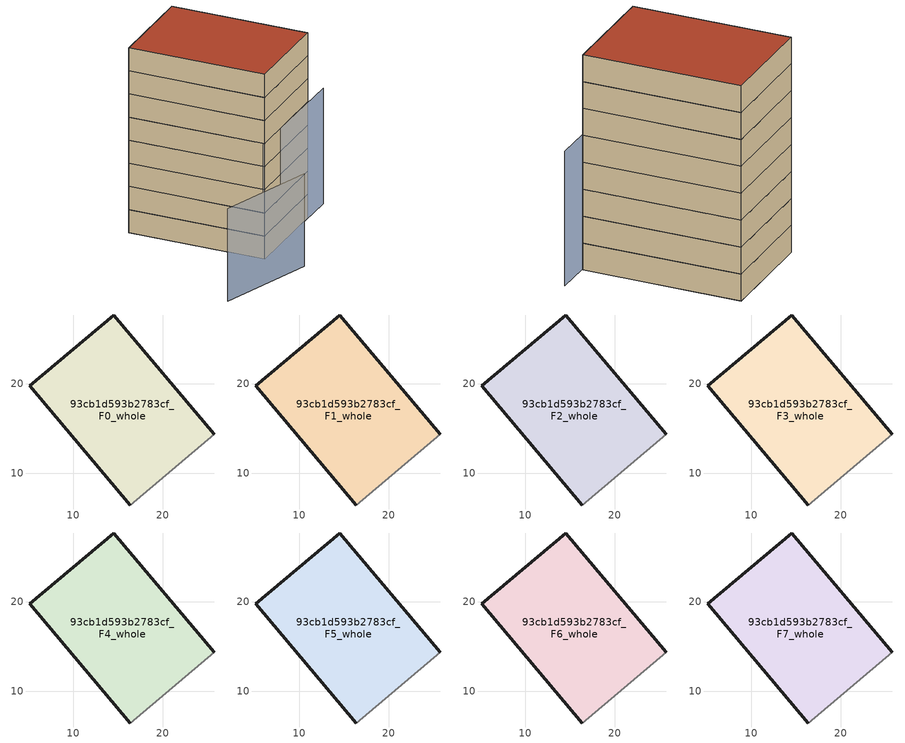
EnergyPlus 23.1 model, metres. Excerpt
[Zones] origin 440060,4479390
93cb1d593b2783cf_F0_whole
 floor ground (EU_floor_Construction): 25.77,14.32 14.57,27.67 5.16,19.78 16.35,6.42 z0
 wall outside (EU_wall_Construction): 16.35,6.42 5.16,19.78 14.57,27.67 25.77,14.32 z0:3
 wall adiabatic (EU_wall_Construction): 25.77,14.32 16.35,6.42 z0:3
93cb1d593b2783cf_F1_whole
 floor to 93cb1d593b2783cf_F0_whole (EU_floor_Construction): 25.76,14.32 14.56,27.67 5.15,19.78 16.35,6.42 z3
 wall outside (EU_wall_Construction): 16.35,6.42 5.16,19.78 14.57,27.67 25.77,14.32 z3:6
 wall adiabatic (EU_wall_Construction): 25.77,14.32 16.35,6.42 z3:6
93cb1d593b2783cf_F2_whole
 floor to 93cb1d593b2783cf_F1_whole (EU_floor_Construction): 25.76,14.32 14.56,27.67 5.15,19.78 16.35,6.42 z6
 wall outside (EU_wall_Construction): 16.35,6.42 5.16,19.78 14.57,27.67 25.77,14.32 z6:9
 wall adiabatic (EU_wall_Construction): 25.77,14.32 16.35,6.42 z6:9
93cb1d593b2783cf_F3_whole
 floor to 93cb1d593b2783cf_F2_whole (EU_floor_Construction): 25.76,14.32 14.56,27.67 5.15,19.78 16.35,6.42 z9
 wall outside (EU_wall_Construction): 16.35,6.42 5.16,19.78 14.57,27.67 25.77,14.32 z9:12
 wall adiabatic (EU_wall_Construction): 25.77,14.32 16.35,6.42 z9:12
93cb1d593b2783cf_F4_whole
 floor to 93cb1d593b2783cf_F3_whole (EU_floor_Construction): 25.76,14.32 14.56,27.67 5.15,19.78 16.35,6.42 z12
 wall outside (EU_wall_Construction): 16.35,6.42 5.16,19.78 14.57,27.67 25.77,14.32 z12:15
 wall adiabatic (EU_wall_Construction): 25.77,14.32 16.35,6.42 z12:15
93cb1d593b2783cf_F5_whole
 floor to 93cb1d593b2783cf_F4_whole (EU_floor_Construction): 25.76,14.32 14.56,27.67 5.15,19.78 16.35,6.42 z15
 wall outside (EU_wall_Construction): 16.35,6.42 5.16,19.78 14.57,27.67 25.77,14.32 z15:18
 wall adiabatic (EU_wall_Construction): 25.77,14.32 16.35,6.42 z15:18
93cb1d593b2783cf_F6_whole
 floor to 93cb1d593b2783cf_F5_whole (EU_floor_Construction): 25.76,14.32 14.56,27.67 5.15,19.78 16.35,6.42 z18
 wall outside (EU_wall_Construction): 16.35,6.42 5.16,19.78 14.57,27.67 25.77,14.32 z18:21
 wall adiabatic (EU_wall_Construction): 25.77,14.32 16.35,6.42 z18:21
93cb1d593b2783cf_F7_whole
 floor to 93cb1d593b2783cf_F6_whole (EU_floor_Construction): 25.76,14.32 14.56,27.67 5.15,19.78 16.35,6.42 z21
 wall outside (EU_wall_Construction): 16.35,6.42 5.16,19.78 14.57,27.67 25.77,14.32 z21:24
 wall adiabatic (EU_wall_Construction): 25.77,14.32 16.35,6.42 z21:24
 roof outside (EU_roof_Construction): 14.57,27.67 25.77,14.32 16.35,6.42 5.16,19.78 z24
shading: 7.59,-1.77 19.68,2.76 z0:12; 16.04,6.24 28.98,16.82 z0:15
[Building]
EU S2 Campaign: North Axis=0; Terrain=City; Solar Distribution=FullExterior
[Site:Location]
Madrid: Latitude=40.5; Longitude=-3.5; Time Zone=1; Elevation=609
[SizingPeriod:WeatherFileDays]
AnnualSizingPeriod: Begin Month=1; Begin Day of Month=1; End Month=12; End Day of Month=31; Day of Week for Start Day=Monday; Use Weather File Daylight Saving Period=No; Use Weather File Rain and Snow Indicators=No
[MATERIAL]
EU_InternalMass_Material: Roughness=MediumRough; Thickness=0.1; Conductivity=1; Density=1800; Specific Heat=900; Thermal Absorptance=0.9; Solar Absorptance=0.7; Visible Absorptance=0.7
[MATERIAL:NOMASS] Roughness=MediumRough; Thermal Absorptance=0.9; Solar Absorptance=0.7; Visible Absorptance=0.7
Name | Thermal Resistance
EU_wall_NoMass; EU_roof_NoMass | 2.16768
EU_floor_NoMass | 1.14339
[CONSTRUCTION]
EU_wall_Construction: EU_wall_NoMass
EU_roof_Construction: EU_roof_NoMass
EU_floor_Construction: EU_floor_NoMass
EU_InternalMass_Construction: EU_InternalMass_Material
[ZONE] Type=1; Multiplier=1; Ceiling Height=autocalculate; Floor Area=autocalculate; Part of Total Floor Area=Yes
Name | Volume
93cb1d593b2783cf_F0_whole | 642.283
93cb1d593b2783cf_F1_whole; 93cb1d593b2783cf_F2_whole; 93cb1d593b2783cf_F3_whole; 93cb1d593b2783cf_F4_whole; 93cb1d593b2783cf_F5_whole; 93cb1d593b2783cf_F6_whole; 93cb1d593b2783cf_F7_whole | 642.284
[INTERNALMASS] Construction=EU_InternalMass_Construction; Surface Area=214.095
Name | Zone or ZoneList
93cb1d593b2783cf_F0_whole_EU_InternalMass | 93cb1d593b2783cf_F0_whole
93cb1d593b2783cf_F1_whole_EU_InternalMass | 93cb1d593b2783cf_F1_whole
93cb1d593b2783cf_F2_whole_EU_InternalMass | 93cb1d593b2783cf_F2_whole
93cb1d593b2783cf_F3_whole_EU_InternalMass | 93cb1d593b2783cf_F3_whole
93cb1d593b2783cf_F4_whole_EU_InternalMass | 93cb1d593b2783cf_F4_whole
93cb1d593b2783cf_F5_whole_EU_InternalMass | 93cb1d593b2783cf_F5_whole
93cb1d593b2783cf_F6_whole_EU_InternalMass | 93cb1d593b2783cf_F6_whole
93cb1d593b2783cf_F7_whole_EU_InternalMass | 93cb1d593b2783cf_F7_whole
[OTHEREQUIPMENT] Fuel Type=Electricity; Design Level Calculation Method=Watts/Area; Power per Zone Floor Area=1; Fraction Latent=0; Fraction Radiant=0; Fraction Lost=0; Carbon Dioxide Generation Rate=0; EndUse Subcategory=EU_Step8_InternalGains
Name | Zone or ZoneList or Space or SpaceList | Schedule
EU_Step8_InternalGain_93cb1d593b2783cf_F0_whole_f000 | 93cb1d593b2783cf_F0_whole | EU_Step8_GainSchedule_93cb1d593b2783cf_F0_whole_f000
EU_Step8_InternalGain_93cb1d593b2783cf_F1_whole_f000 | 93cb1d593b2783cf_F1_whole | EU_Step8_GainSchedule_93cb1d593b2783cf_F1_whole_f000
EU_Step8_InternalGain_93cb1d593b2783cf_F2_whole_f000 | 93cb1d593b2783cf_F2_whole | EU_Step8_GainSchedule_93cb1d593b2783cf_F2_whole_f000
EU_Step8_InternalGain_93cb1d593b2783cf_F3_whole_f000 | 93cb1d593b2783cf_F3_whole | EU_Step8_GainSchedule_93cb1d593b2783cf_F3_whole_f000
EU_Step8_InternalGain_93cb1d593b2783cf_F4_whole_f000 | 93cb1d593b2783cf_F4_whole | EU_Step8_GainSchedule_93cb1d593b2783cf_F4_whole_f000
EU_Step8_InternalGain_93cb1d593b2783cf_F5_whole_f000 | 93cb1d593b2783cf_F5_whole | EU_Step8_GainSchedule_93cb1d593b2783cf_F5_whole_f000
EU_Step8_InternalGain_93cb1d593b2783cf_F6_whole_f000 | 93cb1d593b2783cf_F6_whole | EU_Step8_GainSchedule_93cb1d593b2783cf_F6_whole_f000
EU_Step8_InternalGain_93cb1d593b2783cf_F7_whole_f000 | 93cb1d593b2783cf_F7_whole | EU_Step8_GainSchedule_93cb1d593b2783cf_F7_whole_f000
[ZONEVENTILATION:DESIGNFLOWRATE] Schedule=EU_AlwaysOn; Design Flow Rate Calculation Method=AirChanges/Hour; Air Changes per Hour=0.480546; Ventilation Type=Natural; Fan Pressure Rise=0; Fan Total Efficiency=1; Constant Term Coefficient=1; Temperature Term Coefficient=0; Velocity Term Coefficient=0; Velocity Squared Term Coefficient=0; Minimum Indoor Temperature=-100; Maximum Indoor Temperature=100; Delta Temperature=-100; Minimum Outdoor Temperature=-100; Maximum Outdoor Temperature=100; Maximum Wind Speed=40
Name | Zone or ZoneList or Space or SpaceList
EU_ConstantAir_93cb1d593b2783cf_F0_whole | 93cb1d593b2783cf_F0_whole
EU_ConstantAir_93cb1d593b2783cf_F1_whole | 93cb1d593b2783cf_F1_whole
EU_ConstantAir_93cb1d593b2783cf_F2_whole | 93cb1d593b2783cf_F2_whole
EU_ConstantAir_93cb1d593b2783cf_F3_whole | 93cb1d593b2783cf_F3_whole
EU_ConstantAir_93cb1d593b2783cf_F4_whole | 93cb1d593b2783cf_F4_whole
EU_ConstantAir_93cb1d593b2783cf_F5_whole | 93cb1d593b2783cf_F5_whole
EU_ConstantAir_93cb1d593b2783cf_F6_whole | 93cb1d593b2783cf_F6_whole
EU_ConstantAir_93cb1d593b2783cf_F7_whole | 93cb1d593b2783cf_F7_whole
[HVACTEMPLATE:THERMOSTAT] Constant Heating Setpoint=20; Constant Cooling Setpoint=50
EU_HeatOnly_93cb1d593b2783cf_F0_whole; EU_HeatOnly_93cb1d593b2783cf_F1_whole; EU_HeatOnly_93cb1d593b2783cf_F2_whole; EU_HeatOnly_93cb1d593b2783cf_F3_whole; EU_HeatOnly_93cb1d593b2783cf_F4_whole; EU_HeatOnly_93cb1d593b2783cf_F5_whole; EU_HeatOnly_93cb1d593b2783cf_F6_whole; EU_HeatOnly_93cb1d593b2783cf_F7_whole
[HVACTEMPLATE:ZONE:IDEALLOADSAIRSYSTEM] System Availability Schedule=EU_AlwaysOn; Maximum Heating Supply Air Temperature=50; Minimum Cooling Supply Air Temperature=13; Maximum Heating Supply Air Humidity Ratio=0.0156; Minimum Cooling Supply Air Humidity Ratio=0.0077; Heating Limit=NoLimit; Cooling Limit=NoLimit; Heating Availability Schedule=EU_AlwaysOn; Cooling Availability Schedule=EU_CoolingOff; Dehumidification Control Type=ConstantSensibleHeatRatio; Cooling Sensible Heat Ratio=0.7; Dehumidification Setpoint=60; Humidification Control Type=None; Humidification Setpoint=30; Outdoor Air Method=None; Outdoor Air Flow Rate per Person=0.00944; Outdoor Air Flow Rate per Zone Floor Area=0; Outdoor Air Flow Rate per Zone=0; Demand Controlled Ventilation Type=None; Outdoor Air Economizer Type=NoEconomizer; Heat Recovery Type=None; Sensible Heat Recovery Effectiveness=0.7; Latent Heat Recovery Effectiveness=0.65
Name | Template Thermostat
93cb1d593b2783cf_F0_whole | EU_HeatOnly_93cb1d593b2783cf_F0_whole
93cb1d593b2783cf_F1_whole | EU_HeatOnly_93cb1d593b2783cf_F1_whole
93cb1d593b2783cf_F2_whole | EU_HeatOnly_93cb1d593b2783cf_F2_whole
93cb1d593b2783cf_F3_whole | EU_HeatOnly_93cb1d593b2783cf_F3_whole
93cb1d593b2783cf_F4_whole | EU_HeatOnly_93cb1d593b2783cf_F4_whole
93cb1d593b2783cf_F5_whole | EU_HeatOnly_93cb1d593b2783cf_F5_whole
93cb1d593b2783cf_F6_whole | EU_HeatOnly_93cb1d593b2783cf_F6_whole
93cb1d593b2783cf_F7_whole | EU_HeatOnly_93cb1d593b2783cf_F7_whole
[SIZING:ZONE] Zone Cooling Design Supply Air Temperature Input Method=SupplyAirTemperature; Zone Cooling Design Supply Air Temperature=13; Zone Heating Design Supply Air Temperature Input Method=SupplyAirTemperature; Zone Heating Design Supply Air Temperature=50; Zone Cooling Design Supply Air Humidity Ratio=0.008; Zone Heating Design Supply Air Humidity Ratio=0.008; Cooling Design Air Flow Method=DesignDay; Cooling Design Air Flow Rate=0; Cooling Minimum Air Flow per Zone Floor Area=0.000762; Cooling Minimum Air Flow=0; Cooling Minimum Air Flow Fraction=0.2; Heating Design Air Flow Method=DesignDay; Heating Design Air Flow Rate=0; Heating Maximum Air Flow per Zone Floor Area=0.002032; Heating Maximum Air Flow=0.141576; Heating Maximum Air Flow Fraction=0.3; Account for Dedicated Outdoor Air System=No; Dedicated Outdoor Air System Control Strategy=NeutralSupplyAir; Dedicated Outdoor Air Low Setpoint Temperature for Design=autosize; Dedicated Outdoor Air High Setpoint Temperature for Design=autosize; Zone Load Sizing Method=Sensible Load Only No Latent Load; Zone Latent Cooling Design Supply Air Humidity Ratio Input Method=HumidityRatioDifference; Zone Cooling Design Supply Air Humidity Ratio Difference=0.005; Zone Latent Heating Design Supply Air Humidity Ratio Input Method=HumidityRatioDifference; Zone Humidification Design Supply Air Humidity Ratio Difference=0.005
93cb1d593b2783cf_F0_whole; 93cb1d593b2783cf_F1_whole; 93cb1d593b2783cf_F2_whole; 93cb1d593b2783cf_F3_whole; 93cb1d593b2783cf_F4_whole; 93cb1d593b2783cf_F5_whole; 93cb1d593b2783cf_F6_whole; 93cb1d593b2783cf_F7_whole
[SCHEDULE:CONSTANT]
Name | Hourly Value
EU_AlwaysOn | 1
EU_CoolingOff | 0
[SCHEDULE:FILE] Column Number=1; Rows to Skip at Top=0; Number of Hours of Data=8760; Column Separator=Comma; Interpolate to Timestep=No; Minutes per Item=60; Adjust Schedule for Daylight Savings=Yes
Name | File
EU_Step8_GainSchedule_93cb1d593b2783cf_F0_whole_f000 | ../../schedules/93cb1d593b2783cf/93cb1d593b2783cf_F0_whole_f000_gain.csv
EU_Step8_GainSchedule_93cb1d593b2783cf_F1_whole_f000 | ../../schedules/93cb1d593b2783cf/93cb1d593b2783cf_F1_whole_f000_gain.csv
EU_Step8_GainSchedule_93cb1d593b2783cf_F2_whole_f000 | ../../schedules/93cb1d593b2783cf/93cb1d593b2783cf_F2_whole_f000_gain.csv
EU_Step8_GainSchedule_93cb1d593b2783cf_F3_whole_f000 | ../../schedules/93cb1d593b2783cf/93cb1d593b2783cf_F3_whole_f000_gain.csv
EU_Step8_GainSchedule_93cb1d593b2783cf_F4_whole_f000 | ../../schedules/93cb1d593b2783cf/93cb1d593b2783cf_F4_whole_f000_gain.csv
EU_Step8_GainSchedule_93cb1d593b2783cf_F5_whole_f000 | ../../schedules/93cb1d593b2783cf/93cb1d593b2783cf_F5_whole_f000_gain.csv
EU_Step8_GainSchedule_93cb1d593b2783cf_F6_whole_f000 | ../../schedules/93cb1d593b2783cf/93cb1d593b2783cf_F6_whole_f000_gain.csv
EU_Step8_GainSchedule_93cb1d593b2783cf_F7_whole_f000 | ../../schedules/93cb1d593b2783cf/93cb1d593b2783cf_F7_whole_f000_gain.csv
